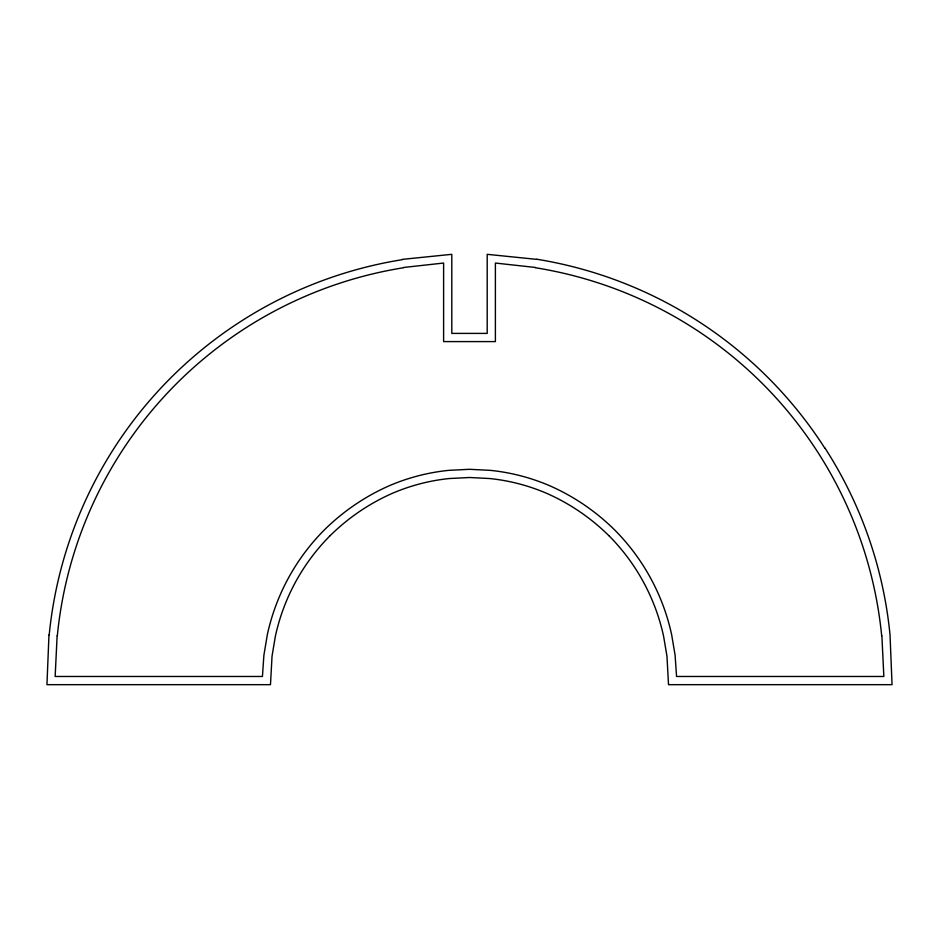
<?xml version="1.0" encoding="UTF-8"?>
<svg xmlns="http://www.w3.org/2000/svg" width="939" height="939" viewBox="0 0 939 939"><rect width="100%" height="100%" fill="white"/><g stroke="black" fill="none" stroke-linecap="round" stroke-linejoin="round"><path stroke-width="1.41" d="M48.969 634.917L46.95 684.672L270.479 684.672L272.04 656.185L275.35 636.349A204.009 204.009 0 0 1 330.176 535.606M57.126 635.703L55.155 676.479L262.439 676.479L263.894 655.222L267.345 634.611A212.355 212.355 0 0 1 324.436 529.819C343.31 511.227 365.494 496.109 389.802 485.522A202.39 202.39 0 0 1 448.584 470.369L469.5 469.3L490.416 470.369A202.39 202.39 0 0 1 549.198 485.522C573.506 496.109 595.69 511.203 614.552 529.831A212.355 212.355 0 0 1 671.631 634.611L675.106 655.222L676.561 676.479L883.845 676.479L881.874 635.703M330.188 535.617C348.299 517.729 369.614 503.234 392.96 493.069A194.42 194.42 0 0 1 449.405 478.526L469.5 477.505L489.595 478.526A194.42 194.42 0 0 1 546.04 493.069C569.386 503.234 590.701 517.729 608.812 535.617M402.221 259.375L451.8 254.328L451.8 333.404L487.2 333.404L487.2 254.328L536.779 259.375M403.512 267.474L443.607 263.049L443.607 341.596L495.393 341.596L495.393 263.049L535.488 267.474M57.326 635.726A413.594 413.594 0 0 1 403.559 267.744M535.441 267.744A413.594 413.594 0 0 1 881.674 635.726M49.192 634.928A421.846 421.846 0 0 1 402.268 259.669M608.824 535.606A204.009 204.009 0 0 1 663.615 636.349L666.96 656.185L668.521 684.672L892.05 684.672L890.031 634.917A420.073 420.073 0 0 0 824.982 448.056M536.803 259.234A422.632 422.632 0 0 1 824.818 448.161"/></g></svg>
